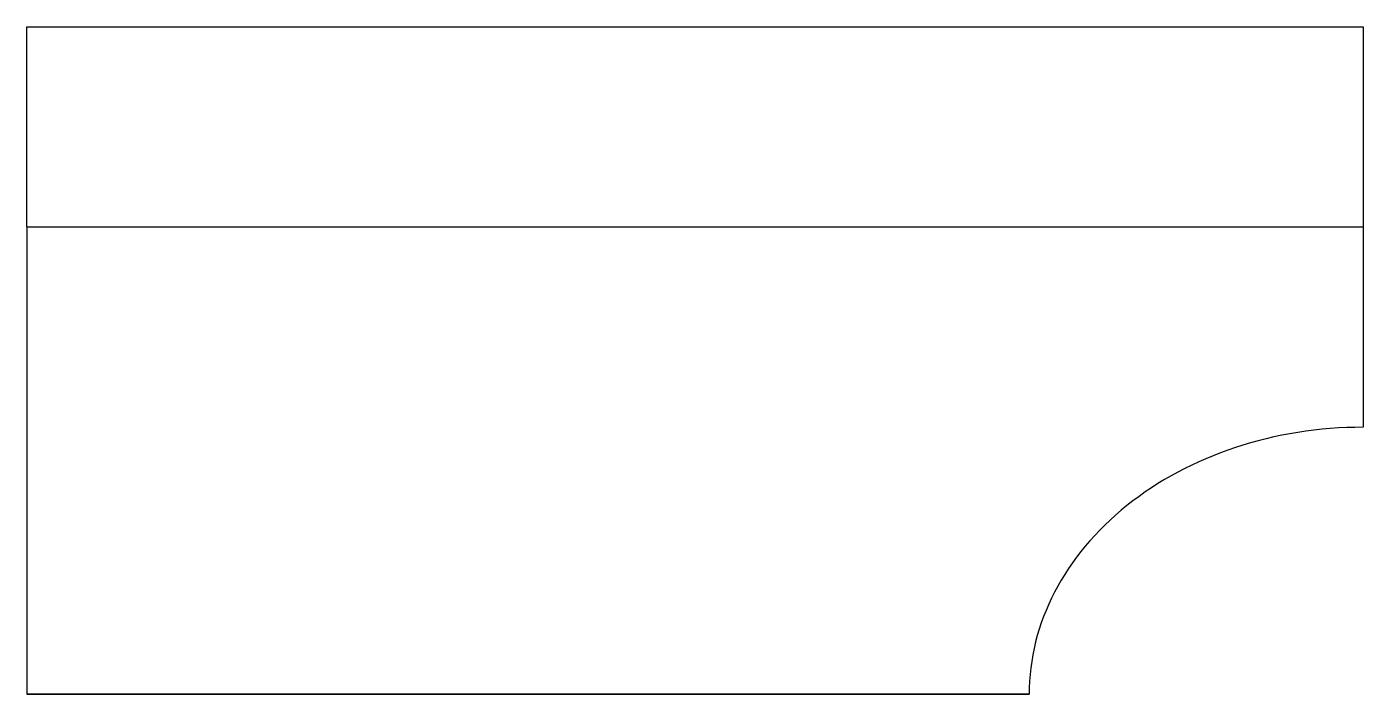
# Model space of a CAD drawing. Header units: inches. Extents: x 0 to 10, y -3.5 to 1.5.
import ezdxf

# ---------------------------------------------------------------- set-up
doc = ezdxf.new("R2010")
doc.units = ezdxf.units.IN
doc.layers.get('0').update_dxf_attribs({"linetype": 'CONTINUOUS'})

msp = doc.modelspace()

# ---------------------------------------------------------------- linework, layer by layer
for p, q in [((0, 0), (0, 1.5)), ((0, 1.5), (10, 1.5)), ((10, 1.5), (10, 0)), ((0, 0), (10, 0)), ((0, 0), (0, -3.5)), ((10, 0), (10, -1.5))]:
    msp.add_line(p, q)
msp.add_lwpolyline([(0, -3.5), (7.5, -3.5)], close=True)
msp.add_ellipse((10, -3.5), major_axis=(-2.5, 0), ratio=0.8, start_param=4.71239, end_param=6.28319)

doc.saveas('drawing.dxf')
